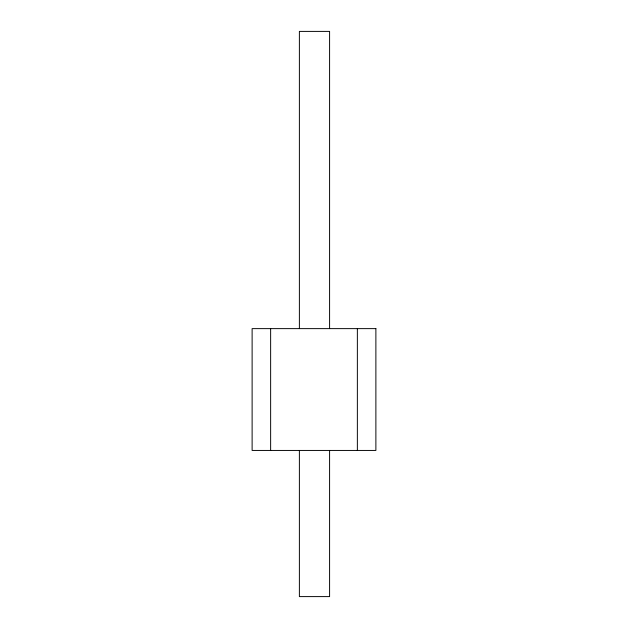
<?xml version="1.0" encoding="UTF-8"?>
<svg xmlns="http://www.w3.org/2000/svg" width="628" height="628" viewBox="0 0 628 628"><rect width="100%" height="100%" fill="white"/><g stroke="black" fill="none" stroke-linecap="round" stroke-linejoin="round"><path stroke-width="0.94" d="M357.363 328.625L357.363 450.441M329.59 328.625L329.59 31.4L299.383 31.4L299.383 328.625M329.59 450.441L329.59 596.6L299.383 596.6L299.383 450.441M270.637 328.625L270.637 450.441M375.882 328.625L252.118 328.625L252.118 450.441L375.882 450.441L375.882 328.625"/></g></svg>
